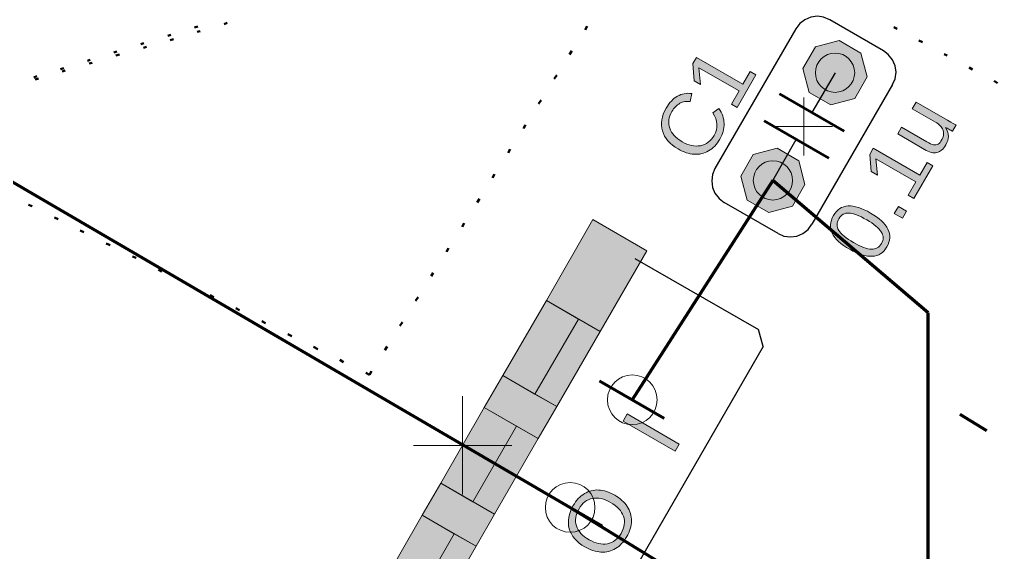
# Model space of a CAD drawing. Header units: millimetres. Extents: x 62.1 to 137.4, y 80.8 to 158.7.
# Drawn here: x 90.5 to 110.21, y 116.55 to 127.28 of the extents above; entities that cross this region are included whole.
import ezdxf

# ---------------------------------------------------------------- set-up
doc = ezdxf.new("R2010")
doc.units = ezdxf.units.MM
doc.header["$MEASUREMENT"] = 0
doc.layers.add('レイヤー 1', color=7, linetype='Continuous', lineweight=0)

# ---------------------------------------------------------------- blocks, each defined once
blk = doc.blocks.new('Block_2')
at = {"layer": 'レイヤー 1'}
h = blk.add_hatch(color=253, dxfattribs=at)
h.dxf.hatch_style = 2
edge = h.paths.add_edge_path()
edge.add_spline(control_points=[(102.411, 117.559), (102.28, 117.635), (102.159, 117.661), (102.046, 117.639), (101.934, 117.617), (101.844, 117.546), (101.775, 117.427), (101.705, 117.307), (101.689, 117.193), (101.725, 117.084), (101.76, 116.976), (101.844, 116.885), (101.977, 116.808), (102.108, 116.732), (102.232, 116.705), (102.347, 116.726), (102.463, 116.748), (102.554, 116.818), (102.623, 116.935), (102.692, 117.057), (102.709, 117.171), (102.671, 117.279), (102.634, 117.387), (102.547, 117.481), (102.411, 117.559)], knot_values=[0, 0, 0, 0, 1, 1, 1, 2, 2, 2, 3, 3, 3, 4, 4, 4, 5, 5, 5, 6, 6, 6, 7, 7, 7, 8, 8, 8, 8], degree=3, periodic=0)
edge = h.paths.add_edge_path()
edge.add_spline(control_points=[(102.495, 117.704), (102.604, 117.641), (102.688, 117.565), (102.746, 117.475), (102.804, 117.386), (102.833, 117.289), (102.832, 117.185), (102.831, 117.081), (102.8, 116.975), (102.738, 116.869), (102.676, 116.761), (102.6, 116.681), (102.511, 116.628), (102.422, 116.574), (102.325, 116.551), (102.218, 116.558), (102.112, 116.564), (102.003, 116.6), (101.893, 116.663), (101.725, 116.76), (101.62, 116.882), (101.579, 117.029), (101.537, 117.175), (101.564, 117.33), (101.659, 117.494), (101.72, 117.6), (101.795, 117.681), (101.883, 117.735), (101.971, 117.789), (102.067, 117.813), (102.172, 117.808), (102.277, 117.803), (102.384, 117.769), (102.495, 117.704)], knot_values=[0, 0, 0, 0, 1, 1, 1, 2, 2, 2, 3, 3, 3, 4, 4, 4, 5, 5, 5, 6, 6, 6, 7, 7, 7, 8, 8, 8, 9, 9, 9, 10, 10, 10, 11, 11, 11, 11], degree=3, periodic=0)
for points, knots in [([(102.495, 117.704), (102.604, 117.641), (102.688, 117.565), (102.746, 117.475), (102.804, 117.386), (102.833, 117.289), (102.832, 117.185), (102.831, 117.081), (102.8, 116.975), (102.738, 116.869), (102.676, 116.761), (102.6, 116.681), (102.511, 116.628), (102.422, 116.574), (102.325, 116.551), (102.218, 116.558), (102.112, 116.564), (102.003, 116.6), (101.893, 116.663), (101.725, 116.76), (101.62, 116.882), (101.579, 117.029), (101.537, 117.175), (101.564, 117.33), (101.659, 117.494), (101.72, 117.6), (101.795, 117.681), (101.883, 117.735), (101.971, 117.789), (102.067, 117.813), (102.172, 117.808), (102.277, 117.803), (102.384, 117.769), (102.495, 117.704)], [0, 0, 0, 0, 1, 1, 1, 2, 2, 2, 3, 3, 3, 4, 4, 4, 5, 5, 5, 6, 6, 6, 7, 7, 7, 8, 8, 8, 9, 9, 9, 10, 10, 10, 11, 11, 11, 11]), ([(102.411, 117.559), (102.28, 117.635), (102.159, 117.661), (102.046, 117.639), (101.934, 117.617), (101.844, 117.546), (101.775, 117.427), (101.705, 117.307), (101.689, 117.193), (101.725, 117.084), (101.76, 116.976), (101.844, 116.885), (101.977, 116.808), (102.108, 116.732), (102.232, 116.705), (102.347, 116.726), (102.463, 116.748), (102.554, 116.818), (102.623, 116.935), (102.692, 117.057), (102.709, 117.171), (102.671, 117.279), (102.634, 117.387), (102.547, 117.481), (102.411, 117.559)], [0, 0, 0, 0, 1, 1, 1, 2, 2, 2, 3, 3, 3, 4, 4, 4, 5, 5, 5, 6, 6, 6, 7, 7, 7, 8, 8, 8, 8])]:
    blk.add_open_spline(points, degree=3, knots=knots, dxfattribs=at)
blk = doc.blocks.new('Block_3')
at = {"layer": 'レイヤー 1'}
h = blk.add_hatch(color=253, dxfattribs=at)
h.dxf.hatch_style = 2
edge = h.paths.add_edge_path()
edge.add_spline(control_points=[(103.713, 118.592), (103.713, 118.592), (102.663, 119.198), (102.663, 119.198), (102.663, 119.198), (102.745, 119.34), (102.745, 119.34), (102.745, 119.34), (103.795, 118.734), (103.795, 118.734), (103.795, 118.734), (103.713, 118.592), (103.713, 118.592)], knot_values=[0, 0, 0, 0, 1, 1, 1, 2, 2, 2, 3, 3, 3, 4, 4, 4, 4], degree=3, periodic=0)
blk.add_open_spline([(103.713, 118.592), (103.713, 118.592), (102.663, 119.198), (102.663, 119.198), (102.663, 119.198), (102.745, 119.34), (102.745, 119.34), (102.745, 119.34), (103.795, 118.734), (103.795, 118.734), (103.795, 118.734), (103.713, 118.592), (103.713, 118.592)], degree=3, knots=[0, 0, 0, 0, 1, 1, 1, 2, 2, 2, 3, 3, 3, 4, 4, 4, 4], dxfattribs=at)
blk = doc.blocks.new('Block_8')
at = {"layer": 'レイヤー 1'}
h = blk.add_hatch(color=253, dxfattribs=at)
h.dxf.hatch_style = 2
edge = h.paths.add_edge_path()
edge.add_spline(control_points=[(103.648, 125.432), (103.581, 125.316), (103.566, 125.204), (103.603, 125.096), (103.641, 124.988), (103.725, 124.897), (103.854, 124.822), (103.983, 124.748), (104.106, 124.721), (104.223, 124.743), (104.34, 124.766), (104.432, 124.834), (104.498, 124.949), (104.583, 125.096), (104.574, 125.249), (104.471, 125.406), (104.471, 125.406), (104.596, 125.489), (104.596, 125.489), (104.662, 125.394), (104.696, 125.293), (104.698, 125.188), (104.7, 125.082), (104.671, 124.978), (104.611, 124.874), (104.55, 124.769), (104.475, 124.69), (104.387, 124.638), (104.298, 124.586), (104.202, 124.564), (104.096, 124.571), (103.991, 124.577), (103.883, 124.613), (103.771, 124.677), (103.604, 124.774), (103.499, 124.895), (103.456, 125.04), (103.414, 125.185), (103.438, 125.337), (103.531, 125.497), (103.595, 125.609), (103.671, 125.69), (103.758, 125.74), (103.845, 125.789), (103.942, 125.807), (104.048, 125.793), (104.048, 125.793), (104.015, 125.632), (104.015, 125.632), (103.94, 125.643), (103.87, 125.631), (103.807, 125.596), (103.744, 125.561), (103.69, 125.506), (103.648, 125.432)], knot_values=[0, 0, 0, 0, 1, 1, 1, 2, 2, 2, 3, 3, 3, 4, 4, 4, 5, 5, 5, 6, 6, 6, 7, 7, 7, 8, 8, 8, 9, 9, 9, 10, 10, 10, 11, 11, 11, 12, 12, 12, 13, 13, 13, 14, 14, 14, 15, 15, 15, 16, 16, 16, 17, 17, 17, 18, 18, 18, 18], degree=3, periodic=0)
blk.add_open_spline([(103.648, 125.432), (103.581, 125.316), (103.566, 125.204), (103.603, 125.096), (103.641, 124.988), (103.725, 124.897), (103.854, 124.822), (103.983, 124.748), (104.106, 124.721), (104.223, 124.743), (104.34, 124.766), (104.432, 124.834), (104.498, 124.949), (104.583, 125.096), (104.574, 125.249), (104.471, 125.406), (104.471, 125.406), (104.596, 125.489), (104.596, 125.489), (104.662, 125.394), (104.696, 125.293), (104.698, 125.188), (104.7, 125.082), (104.671, 124.978), (104.611, 124.874), (104.55, 124.769), (104.475, 124.69), (104.387, 124.638), (104.298, 124.586), (104.202, 124.564), (104.096, 124.571), (103.991, 124.577), (103.883, 124.613), (103.771, 124.677), (103.604, 124.774), (103.499, 124.895), (103.456, 125.04), (103.414, 125.185), (103.438, 125.337), (103.531, 125.497), (103.595, 125.609), (103.671, 125.69), (103.758, 125.74), (103.845, 125.789), (103.942, 125.807), (104.048, 125.793), (104.048, 125.793), (104.015, 125.632), (104.015, 125.632), (103.94, 125.643), (103.87, 125.631), (103.807, 125.596), (103.744, 125.561), (103.69, 125.506), (103.648, 125.432)], degree=3, knots=[0, 0, 0, 0, 1, 1, 1, 2, 2, 2, 3, 3, 3, 4, 4, 4, 5, 5, 5, 6, 6, 6, 7, 7, 7, 8, 8, 8, 9, 9, 9, 10, 10, 10, 11, 11, 11, 12, 12, 12, 13, 13, 13, 14, 14, 14, 15, 15, 15, 16, 16, 16, 17, 17, 17, 18, 18, 18, 18], dxfattribs=at)
blk = doc.blocks.new('Block_9')
at = {"layer": 'レイヤー 1'}
h = blk.add_hatch(color=253, dxfattribs=at)
h.dxf.hatch_style = 2
edge = h.paths.add_edge_path()
edge.add_spline(control_points=[(104.959, 125.512), (104.959, 125.512), (104.845, 125.578), (104.845, 125.578), (104.845, 125.578), (105, 125.845), (105, 125.845), (105, 125.845), (104.192, 126.311), (104.192, 126.311), (104.192, 126.311), (104.224, 125.977), (104.224, 125.977), (104.224, 125.977), (104.098, 126.05), (104.098, 126.05), (104.098, 126.05), (104.07, 126.396), (104.07, 126.396), (104.07, 126.396), (104.142, 126.52), (104.142, 126.52), (104.142, 126.52), (105.077, 125.98), (105.077, 125.98), (105.077, 125.98), (105.225, 126.235), (105.225, 126.235), (105.225, 126.235), (105.339, 126.17), (105.339, 126.17), (105.339, 126.17), (104.959, 125.512), (104.959, 125.512)], knot_values=[0, 0, 0, 0, 1, 1, 1, 2, 2, 2, 3, 3, 3, 4, 4, 4, 5, 5, 5, 6, 6, 6, 7, 7, 7, 8, 8, 8, 9, 9, 9, 10, 10, 10, 11, 11, 11, 11], degree=3, periodic=0)
blk.add_open_spline([(104.959, 125.512), (104.959, 125.512), (104.845, 125.578), (104.845, 125.578), (104.845, 125.578), (105, 125.845), (105, 125.845), (105, 125.845), (104.192, 126.311), (104.192, 126.311), (104.192, 126.311), (104.224, 125.977), (104.224, 125.977), (104.224, 125.977), (104.098, 126.05), (104.098, 126.05), (104.098, 126.05), (104.07, 126.396), (104.07, 126.396), (104.07, 126.396), (104.142, 126.52), (104.142, 126.52), (104.142, 126.52), (105.077, 125.98), (105.077, 125.98), (105.077, 125.98), (105.225, 126.235), (105.225, 126.235), (105.225, 126.235), (105.339, 126.17), (105.339, 126.17), (105.339, 126.17), (104.959, 125.512), (104.959, 125.512)], degree=3, knots=[0, 0, 0, 0, 1, 1, 1, 2, 2, 2, 3, 3, 3, 4, 4, 4, 5, 5, 5, 6, 6, 6, 7, 7, 7, 8, 8, 8, 9, 9, 9, 10, 10, 10, 11, 11, 11, 11], dxfattribs=at)
blk = doc.blocks.new('Block_92')
at = {"layer": 'レイヤー 1'}
h = blk.add_hatch(color=253, dxfattribs=at)
h.dxf.hatch_style = 2
edge = h.paths.add_edge_path()
edge.add_spline(control_points=[(107.573, 123.249), (107.422, 123.336), (107.301, 123.383), (107.213, 123.387), (107.125, 123.391), (107.057, 123.353), (107.011, 123.272), (106.963, 123.19), (106.963, 123.112), (107.009, 123.037), (107.055, 122.962), (107.155, 122.88), (107.309, 122.792), (107.458, 122.706), (107.578, 122.661), (107.668, 122.658), (107.757, 122.654), (107.825, 122.692), (107.871, 122.772), (107.917, 122.851), (107.915, 122.929), (107.866, 123.006), (107.816, 123.084), (107.719, 123.165), (107.573, 123.249)], knot_values=[0, 0, 0, 0, 1, 1, 1, 2, 2, 2, 3, 3, 3, 4, 4, 4, 5, 5, 5, 6, 6, 6, 7, 7, 7, 8, 8, 8, 8], degree=3, periodic=0)
edge = h.paths.add_edge_path()
edge.add_spline(control_points=[(107.652, 123.385), (107.827, 123.284), (107.943, 123.176), (108, 123.061), (108.056, 122.946), (108.05, 122.828), (107.98, 122.707), (107.91, 122.586), (107.812, 122.522), (107.685, 122.515), (107.558, 122.507), (107.407, 122.554), (107.231, 122.656), (107.05, 122.76), (106.932, 122.868), (106.876, 122.979), (106.82, 123.089), (106.829, 123.208), (106.903, 123.335), (106.974, 123.459), (107.072, 123.524), (107.197, 123.53), (107.322, 123.537), (107.473, 123.488), (107.652, 123.385)], knot_values=[0, 0, 0, 0, 1, 1, 1, 2, 2, 2, 3, 3, 3, 4, 4, 4, 5, 5, 5, 6, 6, 6, 7, 7, 7, 8, 8, 8, 8], degree=3, periodic=0)
for points in [[(107.652, 123.385), (107.827, 123.284), (107.943, 123.176), (108, 123.061), (108.056, 122.946), (108.05, 122.828), (107.98, 122.707), (107.91, 122.586), (107.812, 122.522), (107.685, 122.515), (107.558, 122.507), (107.407, 122.554), (107.231, 122.656), (107.05, 122.76), (106.932, 122.868), (106.876, 122.979), (106.82, 123.089), (106.829, 123.208), (106.903, 123.335), (106.974, 123.459), (107.072, 123.524), (107.197, 123.53), (107.322, 123.537), (107.473, 123.488), (107.652, 123.385)], [(107.573, 123.249), (107.422, 123.336), (107.301, 123.383), (107.213, 123.387), (107.125, 123.391), (107.057, 123.353), (107.011, 123.272), (106.963, 123.19), (106.963, 123.112), (107.009, 123.037), (107.055, 122.962), (107.155, 122.88), (107.309, 122.792), (107.458, 122.706), (107.578, 122.661), (107.668, 122.658), (107.757, 122.654), (107.825, 122.692), (107.871, 122.772), (107.917, 122.851), (107.915, 122.929), (107.866, 123.006), (107.816, 123.084), (107.719, 123.165), (107.573, 123.249)]]:
    blk.add_open_spline(points, degree=3, knots=[0, 0, 0, 0, 1, 1, 1, 2, 2, 2, 3, 3, 3, 4, 4, 4, 5, 5, 5, 6, 6, 6, 7, 7, 7, 8, 8, 8, 8], dxfattribs=at)
blk = doc.blocks.new('Block_93')
at = {"layer": 'レイヤー 1'}
h = blk.add_hatch(color=253, dxfattribs=at)
h.dxf.hatch_style = 2
edge = h.paths.add_edge_path()
edge.add_spline(control_points=[(108.292, 123.281), (108.292, 123.281), (108.128, 123.375), (108.128, 123.375), (108.128, 123.375), (108.212, 123.52), (108.212, 123.52), (108.212, 123.52), (108.375, 123.426), (108.375, 123.426), (108.375, 123.426), (108.292, 123.281), (108.292, 123.281)], knot_values=[0, 0, 0, 0, 1, 1, 1, 2, 2, 2, 3, 3, 3, 4, 4, 4, 4], degree=3, periodic=0)
blk.add_open_spline([(108.292, 123.281), (108.292, 123.281), (108.128, 123.375), (108.128, 123.375), (108.128, 123.375), (108.212, 123.52), (108.212, 123.52), (108.212, 123.52), (108.375, 123.426), (108.375, 123.426), (108.375, 123.426), (108.292, 123.281), (108.292, 123.281)], degree=3, knots=[0, 0, 0, 0, 1, 1, 1, 2, 2, 2, 3, 3, 3, 4, 4, 4, 4], dxfattribs=at)
blk = doc.blocks.new('Block_94')
at = {"layer": 'レイヤー 1'}
h = blk.add_hatch(color=253, dxfattribs=at)
h.dxf.hatch_style = 2
edge = h.paths.add_edge_path()
edge.add_spline(control_points=[(108.523, 123.682), (108.523, 123.682), (108.409, 123.748), (108.409, 123.748), (108.409, 123.748), (108.563, 124.015), (108.563, 124.015), (108.563, 124.015), (107.756, 124.481), (107.756, 124.481), (107.756, 124.481), (107.788, 124.147), (107.788, 124.147), (107.788, 124.147), (107.661, 124.22), (107.661, 124.22), (107.661, 124.22), (107.634, 124.566), (107.634, 124.566), (107.634, 124.566), (107.705, 124.69), (107.705, 124.69), (107.705, 124.69), (108.641, 124.15), (108.641, 124.15), (108.641, 124.15), (108.789, 124.405), (108.789, 124.405), (108.789, 124.405), (108.903, 124.34), (108.903, 124.34), (108.903, 124.34), (108.523, 123.682), (108.523, 123.682)], knot_values=[0, 0, 0, 0, 1, 1, 1, 2, 2, 2, 3, 3, 3, 4, 4, 4, 5, 5, 5, 6, 6, 6, 7, 7, 7, 8, 8, 8, 9, 9, 9, 10, 10, 10, 11, 11, 11, 11], degree=3, periodic=0)
blk.add_open_spline([(108.523, 123.682), (108.523, 123.682), (108.409, 123.748), (108.409, 123.748), (108.409, 123.748), (108.563, 124.015), (108.563, 124.015), (108.563, 124.015), (107.756, 124.481), (107.756, 124.481), (107.756, 124.481), (107.788, 124.147), (107.788, 124.147), (107.788, 124.147), (107.661, 124.22), (107.661, 124.22), (107.661, 124.22), (107.634, 124.566), (107.634, 124.566), (107.634, 124.566), (107.705, 124.69), (107.705, 124.69), (107.705, 124.69), (108.641, 124.15), (108.641, 124.15), (108.641, 124.15), (108.789, 124.405), (108.789, 124.405), (108.789, 124.405), (108.903, 124.34), (108.903, 124.34), (108.903, 124.34), (108.523, 123.682), (108.523, 123.682)], degree=3, knots=[0, 0, 0, 0, 1, 1, 1, 2, 2, 2, 3, 3, 3, 4, 4, 4, 5, 5, 5, 6, 6, 6, 7, 7, 7, 8, 8, 8, 9, 9, 9, 10, 10, 10, 11, 11, 11, 11], dxfattribs=at)
blk = doc.blocks.new('Block_95')
at = {"layer": 'レイヤー 1'}
h = blk.add_hatch(color=253, dxfattribs=at)
h.dxf.hatch_style = 2
edge = h.paths.add_edge_path()
edge.add_spline(control_points=[(108.275, 125.113), (108.275, 125.113), (108.785, 124.819), (108.785, 124.819), (108.838, 124.788), (108.883, 124.769), (108.919, 124.763), (108.954, 124.756), (108.985, 124.761), (109.01, 124.776), (109.037, 124.791), (109.063, 124.821), (109.088, 124.865), (109.125, 124.93), (109.132, 124.994), (109.11, 125.056), (109.087, 125.119), (109.037, 125.173), (108.958, 125.219), (108.958, 125.219), (108.491, 125.488), (108.491, 125.488), (108.491, 125.488), (108.568, 125.622), (108.568, 125.622), (108.568, 125.622), (109.202, 125.256), (109.202, 125.256), (109.296, 125.202), (109.354, 125.17), (109.377, 125.161), (109.377, 125.161), (109.304, 125.035), (109.304, 125.035), (109.301, 125.036), (109.294, 125.039), (109.283, 125.045), (109.272, 125.051), (109.259, 125.057), (109.244, 125.065), (109.23, 125.072), (109.203, 125.087), (109.163, 125.108), (109.163, 125.108), (109.162, 125.106), (109.162, 125.106), (109.2, 125.043), (109.218, 124.985), (109.218, 124.931), (109.217, 124.877), (109.2, 124.82), (109.165, 124.76), (109.114, 124.672), (109.055, 124.62), (108.987, 124.604), (108.92, 124.588), (108.835, 124.61), (108.734, 124.668), (108.734, 124.668), (108.197, 124.979), (108.197, 124.979), (108.197, 124.979), (108.275, 125.113), (108.275, 125.113)], knot_values=[0, 0, 0, 0, 1, 1, 1, 2, 2, 2, 3, 3, 3, 4, 4, 4, 5, 5, 5, 6, 6, 6, 7, 7, 7, 8, 8, 8, 9, 9, 9, 10, 10, 10, 11, 11, 11, 12, 12, 12, 13, 13, 13, 14, 14, 14, 15, 15, 15, 16, 16, 16, 17, 17, 17, 18, 18, 18, 19, 19, 19, 20, 20, 20, 21, 21, 21, 21], degree=3, periodic=0)
blk.add_open_spline([(108.275, 125.113), (108.275, 125.113), (108.785, 124.819), (108.785, 124.819), (108.838, 124.788), (108.883, 124.769), (108.919, 124.763), (108.954, 124.756), (108.985, 124.761), (109.01, 124.776), (109.037, 124.791), (109.063, 124.821), (109.088, 124.865), (109.125, 124.93), (109.132, 124.994), (109.11, 125.056), (109.087, 125.119), (109.037, 125.173), (108.958, 125.219), (108.958, 125.219), (108.491, 125.488), (108.491, 125.488), (108.491, 125.488), (108.568, 125.622), (108.568, 125.622), (108.568, 125.622), (109.202, 125.256), (109.202, 125.256), (109.296, 125.202), (109.354, 125.17), (109.377, 125.161), (109.377, 125.161), (109.304, 125.035), (109.304, 125.035), (109.301, 125.036), (109.294, 125.039), (109.283, 125.045), (109.272, 125.051), (109.259, 125.057), (109.244, 125.065), (109.23, 125.072), (109.203, 125.087), (109.163, 125.108), (109.163, 125.108), (109.162, 125.106), (109.162, 125.106), (109.2, 125.043), (109.218, 124.985), (109.218, 124.931), (109.217, 124.877), (109.2, 124.82), (109.165, 124.76), (109.114, 124.672), (109.055, 124.62), (108.987, 124.604), (108.92, 124.588), (108.835, 124.61), (108.734, 124.668), (108.734, 124.668), (108.197, 124.979), (108.197, 124.979), (108.197, 124.979), (108.275, 125.113), (108.275, 125.113)], degree=3, knots=[0, 0, 0, 0, 1, 1, 1, 2, 2, 2, 3, 3, 3, 4, 4, 4, 5, 5, 5, 6, 6, 6, 7, 7, 7, 8, 8, 8, 9, 9, 9, 10, 10, 10, 11, 11, 11, 12, 12, 12, 13, 13, 13, 14, 14, 14, 15, 15, 15, 16, 16, 16, 17, 17, 17, 18, 18, 18, 19, 19, 19, 20, 20, 20, 21, 21, 21, 21], dxfattribs=at)

msp = doc.modelspace()

# ---------------------------------------------------------------- hatches: boundary and pattern name
at = {"layer": 'レイヤー 1'}
h = msp.add_hatch(color=122, dxfattribs=at)
h.dxf.hatch_style = 2
h.paths.add_polyline_path([(107.455, 126.609), (107.58, 126.13), (107.33, 125.692), (106.85, 125.567), (106.413, 125.817), (106.287, 126.297), (106.538, 126.734), (107.017, 126.86)])
h = msp.add_hatch(color=122, dxfattribs=at)
h.dxf.hatch_style = 2
h.paths.add_polyline_path([(107.455, 126.609), (107.58, 126.13), (107.33, 125.692), (106.85, 125.567), (106.413, 125.817), (106.287, 126.297), (106.538, 126.734), (107.017, 126.86)])
h = msp.add_hatch(color=122, dxfattribs=at)
h.dxf.hatch_style = 2
h.paths.add_polyline_path([(106.204, 124.441), (106.329, 123.962), (106.079, 123.524), (105.6, 123.399), (105.162, 123.649), (105.037, 124.128), (105.287, 124.566), (105.766, 124.691)])
h = msp.add_hatch(color=122, dxfattribs=at)
h.dxf.hatch_style = 2
h.paths.add_polyline_path([(106.204, 124.441), (106.329, 123.962), (106.079, 123.524), (105.6, 123.399), (105.162, 123.649), (105.037, 124.128), (105.287, 124.566), (105.766, 124.691)])
h = msp.add_hatch(color=253, dxfattribs=at)
h.dxf.hatch_style = 2
h.paths.add_polyline_path([(103.139, 122.627), (102.201, 121.001), (101.117, 121.627), (102.055, 123.253)])
h = msp.add_hatch(color=253, dxfattribs=at)
h.dxf.hatch_style = 2
h.paths.add_polyline_path([(101.764, 121.251), (100.888, 119.74), (100.242, 120.115), (101.117, 121.627)])
h = msp.add_hatch(color=253, dxfattribs=at)
h.dxf.hatch_style = 2
h.paths.add_polyline_path([(102.201, 121.001), (101.326, 119.49), (100.888, 119.74), (101.764, 121.251)])
h = msp.add_hatch(color=253, dxfattribs=at)
h.dxf.hatch_style = 2
h.paths.add_polyline_path([(101.326, 119.49), (100.95, 118.844), (99.866, 119.469), (100.242, 120.115)])
h = msp.add_hatch(color=253, dxfattribs=at)
h.dxf.hatch_style = 2
h.paths.add_polyline_path([(100.513, 119.094), (99.637, 117.572), (98.991, 117.947), (99.866, 119.469)])
h = msp.add_hatch(color=253, dxfattribs=at)
h.dxf.hatch_style = 2
h.paths.add_polyline_path([(100.95, 118.844), (100.075, 117.322), (99.637, 117.572), (100.513, 119.094)])
h = msp.add_hatch(color=253, dxfattribs=at)
h.dxf.hatch_style = 2
h.paths.add_polyline_path([(100.075, 117.322), (99.7, 116.675), (98.615, 117.301), (98.991, 117.947)])
h = msp.add_hatch(color=253, dxfattribs=at)
h.dxf.hatch_style = 2
h.paths.add_polyline_path([(99.262, 116.926), (98.386, 115.404), (97.74, 115.779), (98.615, 117.301)])
h = msp.add_hatch(color=253, dxfattribs=at)
h.dxf.hatch_style = 2
h.paths.add_polyline_path([(99.7, 116.675), (98.824, 115.153), (98.386, 115.404), (99.262, 116.926)])

# ---------------------------------------------------------------- linework, layer by layer
at = {"layer": 'レイヤー 1', "color": 140, "lineweight": 50}
for p, q in [((94.029, 127.12), (94.092, 127.141)), ((94.623, 127.193), (94.686, 127.214)), ((101.941, 127.151), (101.899, 127.078)), ((108.122, 127.131), (108.185, 127.099)), ((93.487, 126.953), (93.549, 126.974)), ((94.081, 127.037), (94.144, 127.047)), ((92.945, 126.787), (93.007, 126.807)), ((92.997, 126.714), (93.06, 126.734)), ((93.539, 126.87), (93.602, 126.891)), ((108.622, 126.86), (108.695, 126.828)), ((92.403, 126.62), (92.465, 126.641)), ((92.445, 126.557), (92.518, 126.578)), ((101.628, 126.651), (101.586, 126.578)), ((109.133, 126.588), (109.196, 126.557)), ((91.871, 126.453), (91.923, 126.474)), ((91.902, 126.401), (91.965, 126.411)), ((109.634, 126.317), (109.707, 126.276)), ((90.787, 126.119), (90.85, 126.14)), ((91.329, 126.286), (91.392, 126.307)), ((91.36, 126.234), (91.423, 126.255)), ((101.326, 126.161), (101.274, 126.088)), ((90.818, 126.078), (90.881, 126.099)), ((110.144, 126.046), (110.207, 126.005)), ((101.013, 125.661), (100.961, 125.588)), ((100.7, 125.16), (100.659, 125.087)), ((100.388, 124.67), (100.346, 124.598)), ((100.075, 124.17), (100.033, 124.097)), ((90.756, 123.524), (90.683, 123.555)), ((99.773, 123.67), (99.72, 123.597)), ((91.277, 123.263), (91.204, 123.295)), ((99.46, 123.18), (99.418, 123.107)), ((91.798, 123.003), (91.725, 123.034)), ((92.33, 122.742), (92.246, 122.773)), ((99.147, 122.68), (99.105, 122.607)), ((92.851, 122.481), (92.778, 122.513)), ((93.372, 122.21), (93.299, 122.252)), ((98.834, 122.179), (98.793, 122.117)), ((93.893, 121.95), (93.82, 121.992)), ((94.415, 121.689), (94.342, 121.731)), ((98.532, 121.689), (98.48, 121.616)), ((94.936, 121.429), (94.863, 121.47)), ((95.457, 121.168), (95.384, 121.21)), ((98.219, 121.189), (98.167, 121.116)), ((95.989, 120.907), (95.905, 120.949)), ((96.51, 120.647), (96.426, 120.689)), ((97.907, 120.699), (97.865, 120.626)), ((97.031, 120.386), (96.958, 120.428)), ((97.552, 120.126), (97.479, 120.167)), ((97.594, 120.199), (97.552, 120.126))]:
    msp.add_line(p, q, dxfattribs=at)
at = {"layer": 'レイヤー 1', "color": 253, "lineweight": 30}
for p, q in [((106.142, 127.099), (104.515, 124.285)), ((107.914, 126.651), (106.83, 127.276)), ((106.934, 126.213), (106.465, 125.411)), ((108.091, 125.973), (106.465, 123.159)), ((105.683, 124.045), (106.152, 124.869)), ((105.787, 122.971), (104.703, 123.597)), ((102.9, 122.471), (105.391, 121.043)), ((105.485, 120.699), (105.391, 121.043)), ((105.485, 120.699), (100.732, 112.464))]:
    msp.add_line(p, q, dxfattribs=at)
at = {"layer": 'レイヤー 1', "color": 140, "lineweight": 211}
for p, q in [((86.294, 126.38), (101.597, 117.457)), ((105.683, 124.045), (102.848, 119.625)), ((108.81, 121.377), (105.683, 124.045)), ((108.81, 103.864), (108.81, 121.377)), ((101.597, 117.457), (105.683, 114.955))]:
    msp.add_line(p, q, dxfattribs=at)
at = {"layer": 'レイヤー 1', "color": 253, "lineweight": 60}
for p, q in [((105.818, 125.786), (107.121, 125.035)), ((105.506, 125.244), (106.809, 124.493))]:
    msp.add_line(p, q, dxfattribs=at)
at = {"layer": 'レイヤー 1', "color": 62, "lineweight": 0}
for p, q in [((106.308, 124.545), (106.308, 125.713)), ((105.725, 125.129), (106.882, 125.129)), ((99.429, 117.718), (99.429, 119.698)), ((98.438, 118.708), (100.419, 118.708))]:
    msp.add_line(p, q, dxfattribs=at)
at = {"layer": 'レイヤー 1', "color": 122, "lineweight": 211}
for p, q in [((103.494, 119.25), (102.191, 120.001)), ((103.494, 119.25), (102.191, 120.001)), ((102.243, 117.082), (100.94, 117.832)), ((102.243, 117.082), (100.94, 117.832))]:
    msp.add_line(p, q, dxfattribs=at)
at = {"layer": 'レイヤー 1', "color": 253, "lineweight": 70}
msp.add_line((109.446, 119.333), (109.988, 119.01), dxfattribs=at)
at = {"layer": 'レイヤー 1', "color": 253, "lineweight": 30}
for points in [[(106.83, 127.276), (106.704, 127.329), (106.579, 127.349), (106.444, 127.329), (106.329, 127.276), (106.225, 127.203), (106.142, 127.099)], [(108.091, 125.973), (108.143, 126.088), (108.164, 126.224), (108.143, 126.349), (108.091, 126.474), (108.007, 126.578), (107.914, 126.651)], [(104.515, 124.285), (104.463, 124.16), (104.453, 124.035), (104.463, 123.899), (104.515, 123.784), (104.599, 123.68), (104.703, 123.597)], [(105.787, 122.971), (105.902, 122.919), (106.037, 122.909), (106.162, 122.919), (106.287, 122.971), (106.392, 123.055), (106.465, 123.159)]]:
    msp.add_lwpolyline(points, dxfattribs=at)
at = {"layer": 'レイヤー 1'}
for points in [[(107.455, 126.609), (107.58, 126.13), (107.33, 125.692), (106.85, 125.567), (106.413, 125.817), (106.287, 126.297), (106.538, 126.734), (107.017, 126.86)], [(107.455, 126.609), (107.58, 126.13), (107.33, 125.692), (106.85, 125.567), (106.413, 125.817), (106.287, 126.297), (106.538, 126.734), (107.017, 126.86)], [(106.204, 124.441), (106.329, 123.962), (106.079, 123.524), (105.6, 123.399), (105.162, 123.649), (105.037, 124.128), (105.287, 124.566), (105.766, 124.691)], [(106.204, 124.441), (106.329, 123.962), (106.079, 123.524), (105.6, 123.399), (105.162, 123.649), (105.037, 124.128), (105.287, 124.566), (105.766, 124.691)], [(103.139, 122.627), (102.201, 121.001), (101.117, 121.627), (102.055, 123.253)], [(101.764, 121.251), (100.888, 119.74), (100.242, 120.115), (101.117, 121.627)], [(102.201, 121.001), (101.326, 119.49), (100.888, 119.74), (101.764, 121.251)], [(101.326, 119.49), (100.95, 118.844), (99.866, 119.469), (100.242, 120.115)], [(100.513, 119.094), (99.637, 117.572), (98.991, 117.947), (99.866, 119.469)], [(100.95, 118.844), (100.075, 117.322), (99.637, 117.572), (100.513, 119.094)], [(100.075, 117.322), (99.7, 116.675), (98.615, 117.301), (98.991, 117.947)], [(99.262, 116.926), (98.386, 115.404), (97.74, 115.779), (98.615, 117.301)], [(99.7, 116.675), (98.824, 115.153), (98.386, 115.404), (99.262, 116.926)]]:
    msp.add_lwpolyline(points, close=True, dxfattribs=at)
at = {"layer": 'レイヤー 1', "color": 122, "lineweight": 0}
for points in [[(107.455, 126.609), (107.58, 126.13), (107.33, 125.692), (106.85, 125.567), (106.413, 125.817), (106.287, 126.297), (106.538, 126.734), (107.017, 126.86)], [(107.455, 126.609), (107.58, 126.13), (107.33, 125.692), (106.85, 125.567), (106.413, 125.817), (106.287, 126.297), (106.538, 126.734), (107.017, 126.86)], [(106.204, 124.441), (106.329, 123.962), (106.079, 123.524), (105.6, 123.399), (105.162, 123.649), (105.037, 124.128), (105.287, 124.566), (105.766, 124.691)], [(106.204, 124.441), (106.329, 123.962), (106.079, 123.524), (105.6, 123.399), (105.162, 123.649), (105.037, 124.128), (105.287, 124.566), (105.766, 124.691)]]:
    msp.add_lwpolyline(points, close=True, dxfattribs=at)
at = {"layer": 'レイヤー 1', "color": 253, "lineweight": 0}
for points in [[(103.139, 122.627), (102.201, 121.001), (101.117, 121.627), (102.055, 123.253)], [(101.764, 121.251), (100.888, 119.74), (100.242, 120.115), (101.117, 121.627)], [(102.201, 121.001), (101.326, 119.49), (100.888, 119.74), (101.764, 121.251)], [(101.326, 119.49), (100.95, 118.844), (99.866, 119.469), (100.242, 120.115)], [(100.513, 119.094), (99.637, 117.572), (98.991, 117.947), (99.866, 119.469)], [(100.95, 118.844), (100.075, 117.322), (99.637, 117.572), (100.513, 119.094)], [(100.075, 117.322), (99.7, 116.675), (98.615, 117.301), (98.991, 117.947)], [(99.262, 116.926), (98.386, 115.404), (97.74, 115.779), (98.615, 117.301)], [(99.7, 116.675), (98.824, 115.153), (98.386, 115.404), (99.262, 116.926)]]:
    msp.add_lwpolyline(points, close=True, dxfattribs=at)
at = {"layer": 'レイヤー 1'}
for centre, radius in [((106.934, 126.213), 0.396), ((106.934, 126.213), 0.396), ((105.683, 124.045), 0.396), ((105.683, 124.045), 0.396), ((102.848, 119.625), 0.5), ((102.848, 119.625), 0.5), ((101.597, 117.457), 0.5), ((101.597, 117.457), 0.5)]:
    msp.add_circle(centre, radius, dxfattribs=at)
at = {"layer": 'レイヤー 1', "color": 7, "lineweight": 0}
for centre, radius in [((106.934, 126.213), 0.396), ((106.934, 126.213), 0.396), ((105.683, 124.045), 0.396), ((105.683, 124.045), 0.396), ((102.848, 119.625), 0.5), ((102.848, 119.625), 0.5), ((101.597, 117.457), 0.5), ((101.597, 117.457), 0.5)]:
    msp.add_circle(centre, radius, dxfattribs=at)

# ---------------------------------------------------------------- block references
at = {"layer": 'レイヤー 1'}
for name in ['Block_9', 'Block_8', 'Block_95', 'Block_94', 'Block_92', 'Block_93', 'Block_3', 'Block_2']:
    msp.add_blockref(name, (0, 0), dxfattribs=at)

doc.saveas('drawing.dxf')
